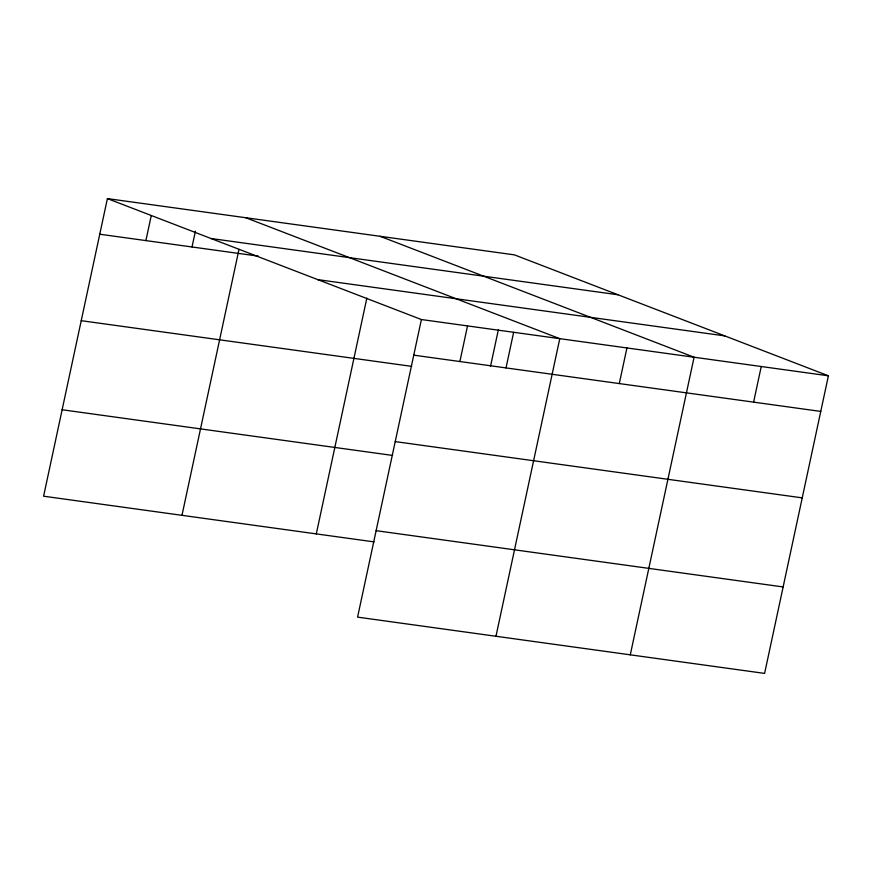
<?xml version="1.0" encoding="UTF-8"?>
<svg xmlns="http://www.w3.org/2000/svg" width="872" height="872" viewBox="0 0 872 872"><rect width="100%" height="100%" fill="white"/><g stroke="black" fill="none" stroke-linecap="round" stroke-linejoin="round"><path stroke-width="1.31" d="M107.398 198.598L421.394 319.534L357.585 617.136L764.602 673.402L828.4 375.799L514.415 254.864L107.398 198.598L43.6 496.201L374.055 541.883M145.897 240.596L151.27 215.537M192.014 246.972L195.415 231.145M181.986 515.33L238.993 249.392M316.296 533.904L366.84 298.115M459.882 361.531L467.523 325.91M490.489 366.458L498.348 329.79M506.011 367.908L513.641 332.287M495.972 636.266L559.769 338.663L245.784 217.728M619.294 383.56L626.935 347.939M630.282 654.828L694.09 357.226L380.094 236.301M753.604 402.134L761.245 366.513M211.013 238.503L618.03 294.769M99.768 234.219L258.297 256.139M317.779 279.629L724.785 335.894M421.394 319.534L828.4 375.799M413.753 355.155L820.759 411.421M81.227 320.678L411.682 366.36M395.223 441.603L802.229 497.868M62.13 409.753L392.585 455.435M376.126 530.677L783.132 586.943"/></g></svg>
